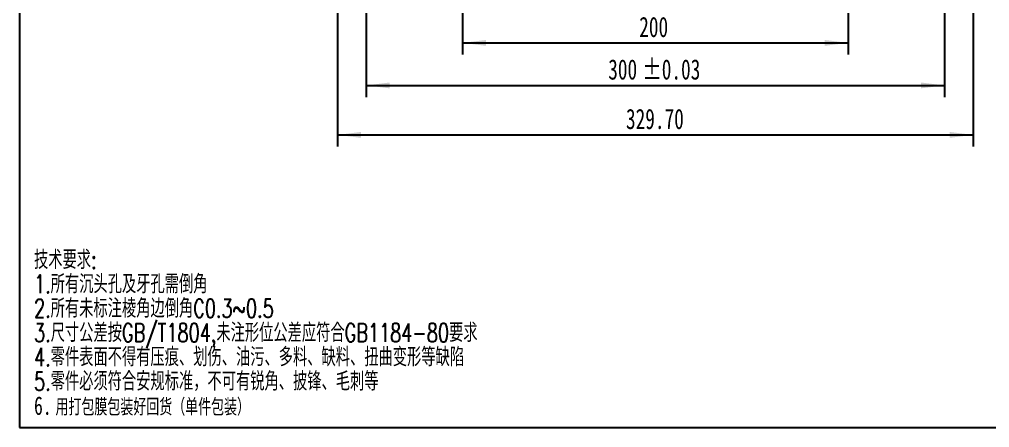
# Model space of a CAD drawing. Extents: x 2 to 292, y 3 to 207.
# Drawn here: x 2.2 to 169.9, y 3.1 to 73.6 of the extents above; entities that cross this region are included whole.
import ezdxf

# ---------------------------------------------------------------- set-up
doc = ezdxf.new("R2010")
doc.units = 0
doc.linetypes.add('SLD-实线', pattern=[0])
for name, color, linetype in [('图层7', 7, 'SLD-实线'), ('图框', 7, 'SLD-实线'), ('粗实线', 7, 'SLD-实线')]:
    doc.layers.add(name, color=color, linetype=linetype)
doc.styles.add('SLDTEXTSTYLE0', font='TXT', dxfattribs={"width": 0.7, "bigfont": 'bigfont'})
doc.styles.add('SLDTEXTSTYLE2', font='TXT', dxfattribs={"width": 0.7})
doc.dimstyles.new('SLDDIMSTYLE0', dxfattribs={"dimtxt": 3.5, "dimasz": 4.08, "dimexe": 0, "dimexo": 0.0625, "dimgap": 0.875, "dimtad": 2, "dimlfac": 3, "dimrnd": 1e-09, "dimzin": 4, "dimtxsty": 'SLDTEXTSTYLE2', "dimsah": 1, "dimcen": 0.09, "dimazin": 3, "dimtfac": 1, "dimtofl": 0, "dimtmove": 0, "dimatfit": 3, "dimtolj": 1, "dimtzin": 12})
doc.dimstyles.new('SLDDIMSTYLE1', dxfattribs={"dimtxt": 3.5, "dimasz": 4.08, "dimexe": 0, "dimexo": 0.0625, "dimgap": 0.875, "dimtad": 2, "dimlfac": 3, "dimrnd": 1e-09, "dimzin": 12, "dimtxsty": 'SLDTEXTSTYLE2', "dimsah": 1, "dimcen": 0.09, "dimazin": 3, "dimtfac": 1, "dimtofl": 0, "dimtmove": 0, "dimatfit": 3, "dimtolj": 1, "dimtzin": 12})
doc.dimstyles.new('SLDDIMSTYLE2', dxfattribs={"dimtxt": 3.5, "dimasz": 4.08, "dimexe": 0, "dimexo": 0.0625, "dimgap": 0.875, "dimtad": 2, "dimlfac": 3, "dimrnd": 1e-09, "dimzin": 12, "dimtxsty": 'SLDTEXTSTYLE2', "dimsah": 1, "dimcen": 0.09, "dimazin": 3, "dimtol": 1, "dimtp": 0.03, "dimtm": 0.03, "dimtfac": 1, "dimtofl": 0, "dimtmove": 0, "dimatfit": 3, "dimtolj": 1})

# ---------------------------------------------------------------- blocks, each defined once
blk = doc.blocks.new('SW_NOTE_3')
at = {"layer": '图层7', "color": 0, "attachment_point": 1}
for s, insert, char_height, style in [('\\M+18B5A术\\M+19776\\M+18B81:', (0, 4.13), 3.2, 'SLDTEXTSTYLE0'), ('1.\\M+18F8A\\M+1974C沉头\\M+18D45\\M+18B79\\M+189E5\\M+18D45\\M+18EF9\\M+1937C\\M+18A70', (0, -0.07), 3.2, 'SLDTEXTSTYLE0'), ('2.\\M+18F8A\\M+1974C\\M+196A2标\\M+1928D棱\\M+18A70边\\M+1937C\\M+18A70C0.3~0.5', (0, -4.27), 3.2, 'SLDTEXTSTYLE0'), ('3.\\M+18EDA\\M+190A1\\M+18CF6\\M+18DB7\\M+188C2GB/T1804,\\M+196A2\\M+1928D\\M+18C60\\M+188CA\\M+18CF6\\M+18DB7应\\M+19584\\M+18D87GB1184-80\\M+19776\\M+18B81', (0, -8.47), 3.2, 'SLDTEXTSTYLE0'), ('4.\\M+197EB\\M+18C8F\\M+1955C\\M+196CA\\M+19573\\M+193BE\\M+1974C压\\M+18DAD\\M+18141划伤\\M+18141\\M+196FB污\\M+18141\\M+191BD\\M+197BF\\M+18141\\M+1E39E\\M+197BF\\M+18141扭\\M+18BC8变\\M+18C60\\M+19399\\M+1E39E\\M+1E89C', (0, -12.67), 3.2, 'SLDTEXTSTYLE0'), ('5.\\M+197EB\\M+18C8F\\M+1954B须\\M+19584\\M+18D87\\M+188C0规标\\M+18F79\\M+18143\\M+19573\\M+189C2\\M+1974C锐\\M+18A70\\M+18141\\M+194E2锋\\M+18141\\M+196D1\\M+18E68\\M+19399', (0, -16.87), 3.2, 'SLDTEXTSTYLE0'), ('6.', (0, -21.07), 3.2, 'SLDTEXTSTYLE2'), ('\\M+19770\\M+191C5\\M+195EF\\M+1968C\\M+195EF\\M+19195\\M+18D44\\M+189F1货\\M+18169单\\M+18C8F\\M+195EF\\M+19195\\M+1816A', (3.72, -21.47), 2.91042, 'SLDTEXTSTYLE0')]:
    blk.add_mtext(s, dxfattribs=dict(at, insert=insert, char_height=char_height, style=style))
blk = doc.blocks.new('_D')
at = {"layer": '图框'}
for p, q in [((57.17, 86.48), (57.17, 51.65)), ((167.07, 86.48), (167.07, 51.65)), ((57.17, 53.65), (167.07, 53.65))]:
    blk.add_line(p, q, dxfattribs=at)
for points in [[(57.17, 53.65), (61.25, 53.14), (61.25, 54.16)], [(167.07, 53.65), (162.99, 54.16), (162.99, 53.14)]]:
    blk.add_solid(points, dxfattribs=at)
at = {"layer": '图框', "insert": (107.05, 58.16), "char_height": 3.5, "attachment_point": 1, "style": 'SLDTEXTSTYLE2'}
blk.add_mtext('329.70', dxfattribs=at)
blk = doc.blocks.new('_D_1')
at = {"layer": '图框'}
for p, q in [((78.79, 86.93), (78.79, 67.54)), ((145.46, 86.93), (145.46, 67.54)), ((78.79, 69.54), (145.46, 69.54))]:
    blk.add_line(p, q, dxfattribs=at)
for points in [[(78.79, 69.54), (82.87, 69.03), (82.87, 70.05)], [(145.46, 69.54), (141.38, 70.05), (141.38, 69.03)]]:
    blk.add_solid(points, dxfattribs=at)
at = {"layer": '图框', "insert": (109.34, 74.05), "char_height": 3.5, "attachment_point": 1, "style": 'SLDTEXTSTYLE2'}
blk.add_mtext('200', dxfattribs=at)
blk = doc.blocks.new('_D_3')
at = {"layer": '图框'}
for p, q in [((62.12, 87.77), (62.12, 60.19)), ((162.12, 87.77), (162.12, 60.19)), ((62.12, 62.19), (162.12, 62.19))]:
    blk.add_line(p, q, dxfattribs=at)
for points in [[(62.12, 62.19), (66.2, 61.69), (66.2, 62.7)], [(162.12, 62.19), (158.04, 62.7), (158.04, 61.69)]]:
    blk.add_solid(points, dxfattribs=at)
at = {"layer": '图框', "char_height": 3.5, "attachment_point": 1, "style": 'SLDTEXTSTYLE2'}
for s, insert in [('300', (103.98, 66.71)), ('±0.03', (109.9, 66.71))]:
    blk.add_mtext(s, dxfattribs=dict(at, insert=insert))

msp = doc.modelspace()

# ---------------------------------------------------------------- linework, layer by layer
at = {"layer": '粗实线', "color": 5}
for p, q in [((2.2034, 206.5709), (2.2034, 3.096)), ((2.2034, 3.096), (292.2034, 3.096))]:
    msp.add_line(p, q, dxfattribs=at)

# ---------------------------------------------------------------- block references
at = {"layer": '图层7', "color": 5}
msp.add_blockref('SW_NOTE_3', (4.7282, 29.5618), dxfattribs=at)

# ---------------------------------------------------------------- dimensions: what is measured, and where the dimension line sits
at = {"layer": '图框'}
for base, p1, p2, dimstyle, picture, middle in [((162.125, 62.1937), (62.125, 89.2652), (162.125, 89.2652), 'SLDDIMSTYLE2', '_D_3', (111.6465, 62.1937)), ((145.4583, 69.5401), (78.7916, 88.4319), (145.4583, 88.4319), 'SLDDIMSTYLE1', '_D_1', (111.6465, 69.5401))]:
    dim = msp.add_linear_dim(base=base, p1=p1, p2=p2, dimstyle=dimstyle, dxfattribs=at)
    dim.commit()
    dim.dimension.update_dxf_attribs({"geometry": picture, "text_midpoint": middle, "dimtype": 160})
dim = msp.add_linear_dim(base=(167.075, 53.6485), p1=(57.175, 87.9819), p2=(167.075, 87.9819), angle=0, dimstyle='SLDDIMSTYLE0', dxfattribs=at)
dim.commit()
dim.dimension.update_dxf_attribs({"geometry": '_D', "text_midpoint": (111.6467, 53.6485), "dimtype": 160})

doc.saveas('drawing.dxf')
